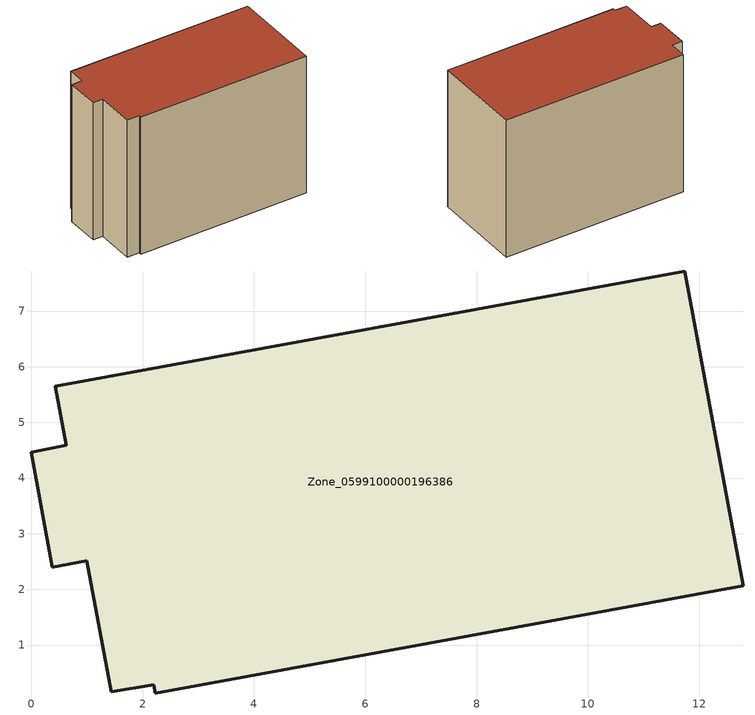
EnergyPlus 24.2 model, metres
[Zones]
Zone_0599100000196386
 floor ground (C_G): 1,2.51 0.38,2.4 0,4.46 0.63,4.59 0.43,5.65 11.74,7.72 12.79,2.06 2.23,0.14 2.2,0.29 1.44,0.16 z0
 wall outside (C_F): 0.63,4.59 0,4.46 0.38,2.4 1,2.51 1.44,0.16 2.2,0.29 2.23,0.14 12.79,2.06 11.74,7.72 0.43,5.65 0.63,4.59 z0:9.01
 roof outside (C_R): 2.2,0.29 2.23,0.14 12.79,2.06 11.74,7.72 0.43,5.65 0.63,4.59 0,4.46 0.38,2.4 1,2.51 1.44,0.16 z9.01
[BUILDING]
Pand.0599100000196386: North Axis=0; Terrain=City; Loads Convergence Tolerance Value=0.04; Temperature Convergence Tolerance Value=0.4; Solar Distribution=FullExterior; Maximum Number of Warmup Days=25; Minimum Number of Warmup Days=1
[Site:Location]
Rotterdam.The.Hague.AP_ZH_NLD Design_Conditions: Latitude=51.96; Longitude=4.45; Time Zone=1; Elevation=-4.5
[SITE:GROUNDTEMPERATURE:BUILDINGSURFACE]
18, 18, 18, 18, 18, 18, 18, 18, 18, 18, 18, 18
[MATERIAL] Thermal Absorptance=0.9; Solar Absorptance=0.7; Visible Absorptance=0.7
Name | Roughness | Thickness | Conductivity | Density | Specific Heat
G.TI.1946 | MediumSmooth | 0.15 | 1 | 540 | 1210
F.TI.1946 | Rough | 0.3 | 0.857143 | 1920 | 840
R.TI.1946 | MediumRough | 0.2 | 0.1 | 1500 | 1000
[CONSTRUCTION]
C_G: G.TI.1946
C_F: F.TI.1946
C_R: R.TI.1946
[ZONE]
Zone_0599100000196386: Type=1; Multiplier=1; Ceiling Height=Autocalculate; Volume=Autocalculate; Floor Area=autocalculate; Part of Total Floor Area=Yes
[ZONEINFILTRATION:DESIGNFLOWRATE]
Infil_Zone_0599100000196386: Zone or ZoneList or Space or SpaceList=Zone_0599100000196386; Schedule=AlwaysOn; Design Flow Rate Calculation Method=Flow/Area; Flow Rate per Floor Area=0.003; Constant Term Coefficient=1; Temperature Term Coefficient=0; Velocity Term Coefficient=0; Velocity Squared Term Coefficient=0
[HVACTEMPLATE:ZONE:IDEALLOADSAIRSYSTEM]
Zone_0599100000196386: Maximum Heating Supply Air Temperature=50; Minimum Cooling Supply Air Temperature=13; Maximum Heating Supply Air Humidity Ratio=0.0156; Minimum Cooling Supply Air Humidity Ratio=0.0077; Heating Limit=NoLimit; Cooling Limit=NoLimit; Dehumidification Control Type=ConstantSensibleHeatRatio; Cooling Sensible Heat Ratio=0.7; Dehumidification Setpoint=60; Humidification Control Type=None; Humidification Setpoint=30; Outdoor Air Method=None; Outdoor Air Flow Rate per Person=0.00944; Outdoor Air Flow Rate per Zone Floor Area=0; Outdoor Air Flow Rate per Zone=0; Demand Controlled Ventilation Type=None; Outdoor Air Economizer Type=NoEconomizer; Heat Recovery Type=None; Sensible Heat Recovery Effectiveness=0.7; Latent Heat Recovery Effectiveness=0.65
[ZONECONTROL:THERMOSTAT]
ThermostatControl_Zone_0599100000196386: Zone or ZoneList=Zone_0599100000196386; Control Type Schedule=DualSetpointControlType; Control 1=Thermostat_Zone_0599100000196386; Temperature Difference Between Cutout And Setpoint=0
[THERMOSTATSETPOINT:DUALSETPOINT]
Thermostat_Zone_0599100000196386: Heating Setpoint Temperature Schedule=HeatingSetpoint_Zone_0599100000196386; Cooling Setpoint Temperature Schedule=CoolingSetpoint_Zone_0599100000196386
[SCHEDULE:COMPACT]
HeatingSetpoint_Zone_0599100000196386: Through: 12/31, For: AllDays, Until: 24:00, 21
CoolingSetpoint_Zone_0599100000196386: Through: 12/31, For: AllDays, Until: 24:00, 24
DualSetpointControlType: Through: 12/31, For: AllDays, Until: 24:00, 4
AlwaysOn: Through: 12/31, For: AllDays, Until: 24:00, 1
